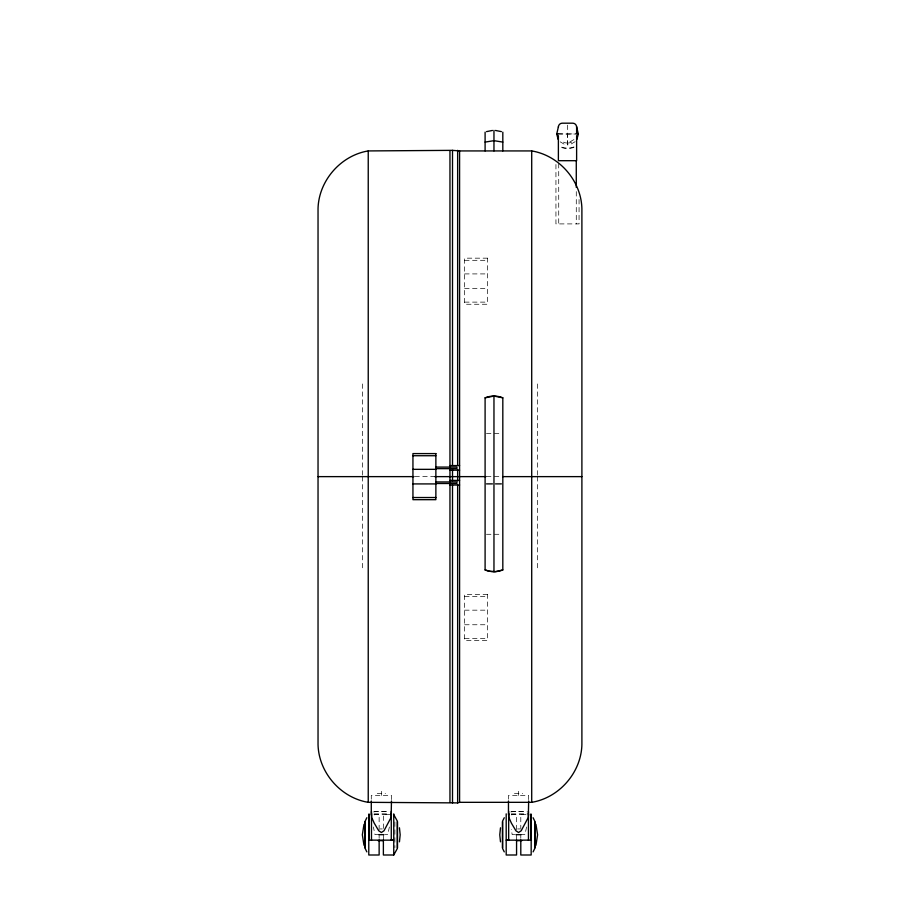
<?xml version="1.0" encoding="UTF-8"?>
<svg xmlns="http://www.w3.org/2000/svg" width="900" height="900" viewBox="0 0 900 900"><rect width="100%" height="100%" fill="white"/><g stroke="black" fill="none" stroke-linecap="round" stroke-linejoin="round"><path stroke-width="0.67" stroke-dasharray="4.5 3.38" d="M575.156 141.683L570.308 144.484L567.506 144.855L567.506 123.188M558.382 133.796L567.562 134.021L567.562 144.855L564.761 144.484L559.901 141.683M389.374 826.988L387.765 834.66L385.211 834.66M526.567 826.988L524.947 834.66L521.179 834.66M573.93 139.624L569.858 141.874M573.93 147.263L572.051 147.96A9.203 4.511 0 0 1 563.017 147.96L561.127 147.263M573.93 146.925L572.051 147.532A9.191 3.994 0 0 1 563.017 147.532L561.127 146.925M374.243 814.86L376.335 814.444A10.024 1.26 0 0 1 386.426 814.444L388.519 814.86M511.425 814.86L513.517 814.444A10.024 1.26 0 0 1 523.609 814.444L525.701 814.86M373.567 811.924L376.335 811.553A10.001 1.474 0 0 1 386.426 811.553L389.194 811.924M510.75 811.924L513.517 811.553A10.001 1.474 0 0 1 523.609 811.553L526.376 811.924M567.281 143.145L569.858 142.796A9.09 9.09 0 0 0 573.93 140.445M567.506 134.021L576.619 133.796M558.023 134.021L576.979 134.021M464.647 260.314L487.575 260.314M464.647 273.915L487.575 273.915M464.647 288.506L487.575 288.506M464.647 302.119L487.575 302.119M486.461 433.485L500.096 433.485M414.877 476.629L434.734 476.629M486.461 476.629L501.233 476.629M486.461 534.285L500.096 534.285M464.647 596.565L487.575 596.565M464.647 610.166L487.575 610.166M464.647 624.758L487.575 624.758M464.647 638.37L487.575 638.37M377.257 793.35L385.504 793.35M514.44 793.35L522.686 793.35M374.119 811.361L388.631 811.361M511.301 811.361L527.141 811.361M374.119 813.859L388.631 813.859M511.301 813.859L527.141 813.859M373.961 814.624L379.136 814.624L379.136 830.452M389.858 814.624L383.377 814.624L383.377 830.452M511.38 814.624L516.566 814.624L516.566 830.452M525.983 814.624L520.796 814.624L520.796 829.215M380.205 828.934L382.32 828.934M517.624 828.934L519.739 828.934M378.765 834.66L374.985 834.66L373.376 826.988M514.733 834.66L512.179 834.66L511.301 829.283M567.788 143.145L565.211 142.796A9.09 9.09 0 0 1 561.071 140.445M579.06 199.507L579.06 223.909L555.941 223.909L555.941 163.856M576.281 191.599L576.281 223.909M558.72 163.507L558.72 223.909M537.536 383.94L537.536 475.279M537.536 476.629L537.536 569.329M528.66 799.605L528.66 795.42L508.466 795.42L508.466 799.605M520.796 835.222L520.796 838.305M518.558 791.291L518.558 795.42M516.566 835.222L516.566 839.16M394.886 821.936L394.886 847.688M391.466 799.605L391.466 795.42L371.284 795.42L371.284 799.605M383.377 835.076L383.377 839.16M381.375 791.291L381.375 795.42M379.136 835.222L379.136 838.305M362.407 383.94L362.407 475.279M362.407 476.629L362.407 569.329M487.575 258.165L464.647 258.165L464.647 304.256L487.575 304.256L487.575 258.165M487.575 594.416L464.647 594.416L464.647 640.508L487.575 640.508L487.575 594.416"/><path stroke-width="1.35" d="M576.596 126.754L578.329 134.021L576.877 139.433M399.442 841.837L400.174 834.806L399.442 827.786M500.501 827.786L499.77 834.806L500.501 841.837M558.18 139.433L556.729 134.021L558.405 126.754M363.983 824.344L362.351 834.806L363.983 845.28M535.961 845.28L537.592 834.806L535.961 824.344M391.466 801L391.129 817.369L383.985 830.79L381.375 832.5L378.765 830.79L374.243 823.185L371.632 817.369L371.632 813.701M528.66 801L528.311 817.369L521.179 830.79L518.558 832.5L515.947 830.79L511.425 823.185L508.815 817.369L508.815 813.701M366.84 817.729L365.243 820.98L365.243 848.644L366.84 851.884M504.27 817.729L502.661 820.98L502.661 848.644L504.27 851.884M533.092 851.884L534.701 848.644L534.701 820.98L533.092 817.729M383.377 840.038L383.377 855L393.75 855L397.271 848.644L397.271 820.98L393.75 814.624M485.1 397.822L493.965 396.067L502.819 397.822L502.819 569.936L495.473 571.646L489.442 571.252L485.1 569.936L485.1 397.822A23.265 23.265 0 0 1 502.819 397.822M486.517 131.625L492.446 130.455M485.1 142.088L493.965 140.67L502.819 142.088M457.639 802.901L459.585 802.327L459.585 150.93L452.509 150.356L368.235 150.93C340.684 155.453 318.679 180.787 318.037 208.699L318.037 744.57C318.679 772.47 340.684 797.805 368.235 802.327L457.639 802.901L457.639 485.066M459.664 802.327L531.709 802.327C559.249 797.805 581.265 772.47 581.895 744.57L581.895 208.699C581.265 180.787 559.249 155.453 531.709 150.93L458.28 150.93M556.673 134.021L558.382 133.796M508.669 840.173L506.194 840.173L530.933 840.127L530.933 813.859M369.011 813.859L369.011 840.127L393.75 840.173L391.275 840.173M412.942 455.726L435.87 455.726M449.966 465.581L459.585 465.581M435.87 467.089L456.941 467.089L456.941 468.652L435.87 468.652M412.942 469.339L435.87 469.339M449.966 470.171L459.585 470.171M318.037 476.629L413.955 476.629M434.734 476.629L485.989 476.629M502.616 476.629L581.895 476.629M449.966 480.42L459.585 480.42M435.87 481.939L456.941 481.939L456.941 483.502L435.87 483.502M412.942 483.919L435.87 483.919M486.517 483.885L492.446 483.885M495.473 483.885L501.401 483.885M449.966 485.01L459.585 485.01M412.942 497.531L435.87 497.531M378.765 834.66L383.985 834.66M515.947 834.66L521.179 834.66M378.079 840.656L383.355 840.656M516.589 840.656L521.865 840.656M495.473 130.455L501.401 131.625M576.619 133.796L578.329 134.021M528.311 813.701L528.66 814.972M391.129 813.701L391.466 814.972M576.619 126.911L576.619 133.29M576.619 135.653L576.619 160.695L558.382 160.695L558.382 135.653M576.281 160.695L576.281 187.38M534.938 821.633L534.938 847.98M531.709 150.93L531.709 802.327M531.169 814.624L531.169 855L520.796 855L520.796 840.038M528.457 811.361L528.457 840.431M516.566 840.038L516.566 855L506.194 855L506.194 813.859M508.669 811.361L508.669 840.431M508.466 801L508.466 814.972M502.819 132.154L502.819 150.93M502.425 821.633L502.425 847.98M493.965 130.399L493.965 150.93M493.965 396.067L493.965 571.691M485.1 132.154L485.1 150.93M457.639 150.356L457.639 465.39M457.639 469.609L457.639 480.848M452.509 150.356L452.509 465.39M452.509 469.609L452.509 480.848M452.509 485.066L452.509 802.901M449.966 150.93L449.966 802.327M397.519 821.633L397.519 847.98M393.75 813.859L393.75 855M391.275 811.361L391.275 840.431M379.136 840.038L379.136 855L368.775 855L368.775 814.624M371.486 811.361L371.486 840.431M371.284 801L371.284 814.972M368.235 150.93L368.235 802.327M364.995 821.633L364.995 847.98M558.382 127.091A3.904 3.904 0 0 1 562.286 123.188L572.715 123.188A3.904 3.904 0 0 1 576.619 127.091M502.819 569.936A23.265 23.265 0 0 1 485.1 569.936M435.87 453.589L412.942 453.589L412.942 499.68L435.87 499.68L435.87 453.589"/></g></svg>
